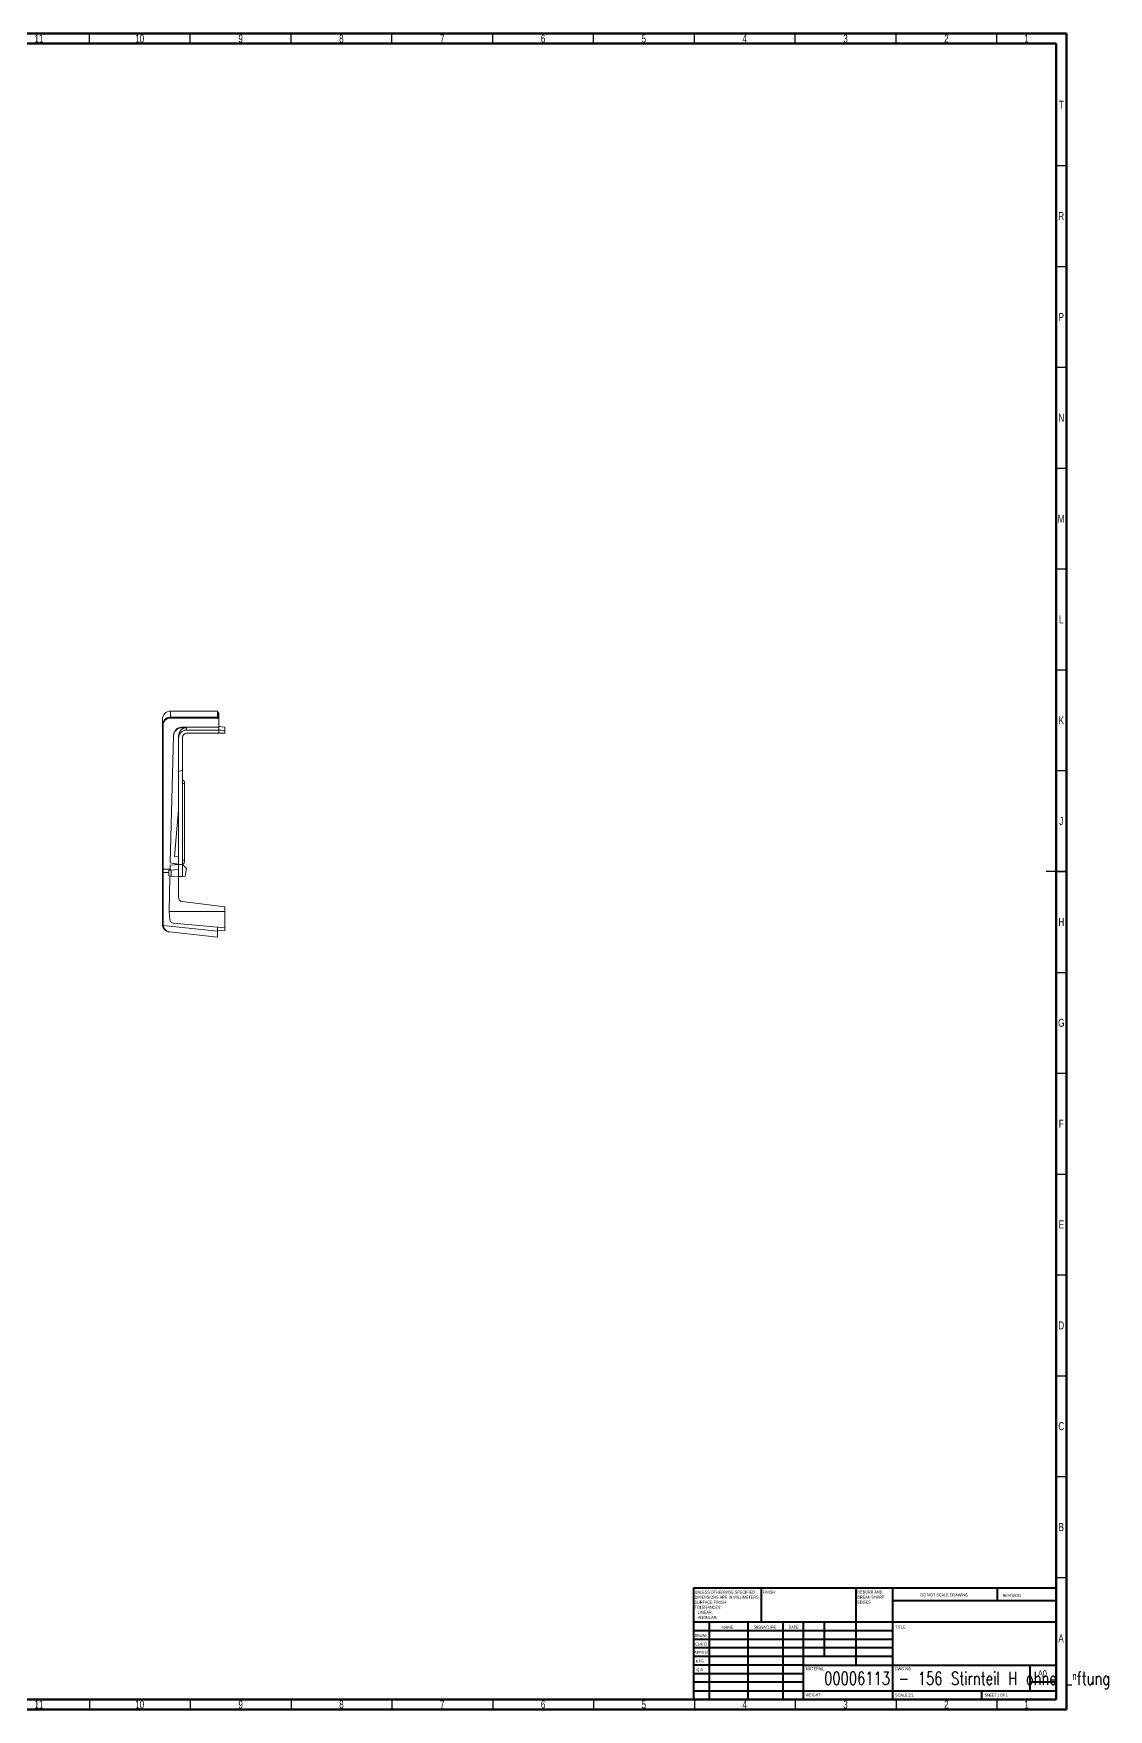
# Model space of a CAD drawing. Header units: millimetres. Extents: x 15 to 1205, y 5 to 836.
# Drawn here: x 672 to 1205, y 5 to 836 of the extents above; entities that cross this region are included whole.
import ezdxf

# ---------------------------------------------------------------- set-up
doc = ezdxf.new("R2010")
doc.units = ezdxf.units.MM
doc.styles.add('SLDTEXTSTYLE0', font='TXT', dxfattribs={"width": 0.75})
doc.styles.add('SLDTEXTSTYLE1', font='TXT', dxfattribs={"width": 0.686449})
doc.styles.add('SLDTEXTSTYLE2', font='TXT', dxfattribs={"width": 0.6875})
doc.styles.add('SLDTEXTSTYLE3', font='TXT', dxfattribs={"width": 0.75, "bigfont": 'bigfont'})

# ---------------------------------------------------------------- blocks, each defined once
blk = doc.blocks.new('SW_NOTE_0')
at = {"color": 0, "linetype": 'Continuous', "lineweight": 0, "char_height": 1.5, "attachment_point": 1, "style": 'SLDTEXTSTYLE0'}
for s, insert in [('UNLESS OTHERWISE SPECIFIED:', (0, 1.93)), ('TOLERANCES:', (0, -5.57)), ('SURFACE FINISH:', (0, -3.07)), ('DIMENSIONS ARE IN MILLIMETERS', (0, -0.57)), ('LINEAR:', (1.69, -8.07)), ('ANGULAR:', (1.69, -10.57))]:
    blk.add_mtext(s, dxfattribs=dict(at, insert=insert))
blk = doc.blocks.new('SW_NOTE_1')
at = {"color": 0, "linetype": 'Continuous', "lineweight": 0, "char_height": 1.5, "attachment_point": 1, "style": 'SLDTEXTSTYLE0'}
for s, insert in [('DEBURR AND', (0, 1.93)), ('BREAK SHARP', (0, -0.57)), ('EDGES', (0, -3.07))]:
    blk.add_mtext(s, dxfattribs=dict(at, insert=insert))

msp = doc.modelspace()

# ---------------------------------------------------------------- linework, layer by layer
at = {"color": 7, "linetype": 'Continuous', "lineweight": 60}
for p, q in [((15, 836), (1184, 836)), ((20, 831), (1179, 831)), ((1179, 831), (1179, 10)), ((1184, 836), (1184, 5)), ((1179, 10), (20, 10)), ((1184, 5), (15, 5))]:
    msp.add_line(p, q, dxfattribs=at)
at = {"color": 7, "linetype": 'Continuous', "lineweight": 30}
for p, q in [((699.5, 831), (699.5, 836)), ((749.5, 831), (749.5, 836)), ((799.5, 831), (799.5, 836)), ((849.5, 831), (849.5, 836)), ((899.5, 831), (899.5, 836)), ((949.5, 831), (949.5, 836)), ((999.5, 831), (999.5, 836)), ((1049.5, 831), (1049.5, 836)), ((1099.5, 831), (1099.5, 836)), ((1149.5, 831), (1149.5, 836)), ((1179, 770.5), (1184, 770.5)), ((1179, 720.5), (1184, 720.5)), ((1179, 670.5), (1184, 670.5)), ((1179, 620.5), (1184, 620.5)), ((1179, 570.5), (1184, 570.5)), ((1179, 520.5), (1184, 520.5)), ((1179, 470.5), (1184, 470.5)), ((1184, 420.5), (1174, 420.5)), ((1179, 420.5), (1184, 420.5)), ((1179, 370.5), (1184, 370.5)), ((1179, 320.5), (1184, 320.5)), ((1179, 270.5), (1184, 270.5)), ((1179, 220.5), (1184, 220.5)), ((1179, 170.5), (1184, 170.5)), ((1179, 120.5), (1184, 120.5)), ((1179, 70.5), (1184, 70.5)), ((699.5, 10), (699.5, 5)), ((749.5, 10), (749.5, 5)), ((799.5, 10), (799.5, 5)), ((849.5, 10), (849.5, 5)), ((899.5, 10), (899.5, 5)), ((949.5, 10), (949.5, 5)), ((999.5, 10), (999.5, 5)), ((1049.5, 10), (1049.5, 5)), ((1099.5, 10), (1099.5, 5)), ((1149.5, 10), (1149.5, 5))]:
    msp.add_line(p, q, dxfattribs=at)
at = {"color": 7, "linetype": 'Continuous', "lineweight": 15}
for p, q in [((763.051, 500.022), (739.651, 500.022)), ((763.051, 496.98), (763.051, 500.022)), ((763.151, 499.622), (763.051, 499.622)), ((735.651, 421.617), (735.651, 492.953)), ((736.051, 421.622), (736.051, 492.964)), ((739.651, 496.98), (739.651, 496.592)), ((739.651, 496.98), (763.051, 496.98)), ((739.651, 496.592), (763.051, 496.592)), ((745.235, 491.769), (745.242, 491.995)), ((747.651, 491.769), (745.235, 491.769)), ((763.651, 491.995), (745.242, 491.995)), ((747.651, 490.603), (747.651, 491.769)), ((763.651, 490.603), (747.651, 490.603)), ((763.051, 496.592), (763.051, 496.98)), ((763.051, 496.592), (763.051, 496.365)), ((763.151, 496.559), (763.051, 496.559)), ((763.051, 496.365), (763.531, 496.365)), ((763.651, 496.037), (763.651, 491.995)), ((763.651, 492.342), (766.651, 492.027)), ((763.651, 491.995), (763.651, 490.603)), ((763.651, 490.603), (763.651, 489.022)), ((766.651, 490.66), (766.651, 492.027)), ((766.651, 489.022), (766.651, 490.66)), ((739.583, 424.787), (741.234, 487.831)), ((741.234, 487.831), (741.241, 488.057)), ((743.651, 487.726), (743.651, 486.484)), ((743.651, 486.484), (743.651, 470.022)), ((745.651, 470.721), (745.651, 487.022)), ((747.651, 489.022), (763.651, 489.022)), ((763.651, 489.022), (766.651, 489.022)), ((745.651, 470.721), (743.651, 470.022)), ((743.651, 470.022), (743.651, 424.022)), ((745.651, 470.721), (745.651, 424.026)), ((746.651, 426.029), (746.651, 464.029)), ((741.651, 427.997), (743.651, 450.857)), ((743.651, 424.022), (739.555, 423.664)), ((743.651, 424.07), (739.583, 424.787)), ((739.583, 424.787), (739.583, 424.739)), ((739.583, 424.739), (743.651, 424.022)), ((741.651, 427.997), (743.651, 427.822)), ((743.651, 424.022), (745.651, 424.026)), ((743.651, 424.022), (743.651, 421.422)), ((745.651, 424.026), (745.651, 418.022)), ((745.651, 424.022), (747.651, 422.022)), ((746.651, 426.022), (746.651, 426.029)), ((746.651, 426.015), (746.651, 426.022)), ((735.651, 420.028), (735.651, 421.617)), ((735.651, 394.504), (735.651, 420.028)), ((739.501, 421.622), (736.051, 421.622)), ((736.051, 420.022), (736.051, 421.622)), ((736.051, 420.022), (738.864, 420.022)), ((736.051, 394.493), (736.051, 420.022)), ((738.851, 421.171), (740.044, 421.233)), ((738.851, 421.171), (738.884, 418.272)), ((738.884, 418.272), (740.009, 418.213)), ((739.413, 418.244), (738.951, 400.622)), ((739.501, 421.622), (739.49, 421.204)), ((739.555, 423.664), (739.501, 421.622)), ((740.009, 418.213), (740.044, 421.233)), ((740.009, 418.213), (743.651, 418.022)), ((740.044, 421.233), (743.651, 421.422)), ((743.651, 421.422), (743.651, 418.022)), ((745.651, 418.022), (743.651, 418.022)), ((743.651, 418.022), (743.651, 407.616)), ((746.987, 418.258), (745.651, 418.022)), ((746.987, 418.258), (747.651, 422.022)), ((738.951, 400.622), (739.296, 396.675)), ((766.651, 400.622), (738.951, 400.622)), ((745.407, 405.631), (766.651, 403.022)), ((766.651, 400.622), (766.651, 403.022)), ((766.651, 400.622), (766.651, 392.622)), ((763.051, 390.96), (736.12, 393.791)), ((741.114, 394.856), (763.051, 392.937)), ((763.051, 392.937), (763.051, 390.96)), ((763.051, 392.937), (766.651, 392.622)), ((763.051, 391.022), (766.651, 391.211)), ((763.051, 388.022), (763.051, 390.96)), ((766.651, 391.211), (766.651, 392.622)), ((763.051, 388.022), (739.233, 390.526))]:
    msp.add_line(p, q, dxfattribs=at)
at = {"color": 8, "linetype": 'Continuous', "lineweight": 15}
for p, q in [((739.651, 496.98), (739.651, 500.022)), ((763.151, 499.622), (763.151, 496.559))]:
    msp.add_line(p, q, dxfattribs=at)
at = {"color": 7, "linetype": 'Continuous', "lineweight": 40}
for p, q in [((999, 65.25), (1179, 65.25)), ((999, 65.25), (999, 10)), ((1032.8, 48.25), (1032.8, 65.25)), ((1079.6, 65.25), (1079.6, 27)), ((1097.8, 65.25), (1097.8, 10)), ((1179, 58.875), (1097.8, 58.875)), ((1149.8, 58.875), (1149.8, 65.25)), ((1179, 48.25), (999, 48.25)), ((1097.8, 44), (999, 44)), ((1006.8, 48.25), (1006.8, 10)), ((1025.991, 48.25), (1025.991, 10)), ((1043.399, 48.25), (1043.399, 10)), ((1053.6, 10), (1053.6, 48.25)), ((1064, 31.25), (1064, 48.25)), ((1097.8, 39.75), (999, 39.75)), ((1097.8, 35.5), (999, 35.5)), ((1097.8, 31.25), (999, 31.25)), ((1053.6, 27), (999, 27)), ((1053.6, 27), (1179, 27)), ((1166, 14.25), (1166, 27)), ((1053.6, 22.75), (999, 22.75)), ((1053.6, 18.5), (999, 18.5)), ((1179, 18.5), (1166, 18.5)), ((999, 14.25), (1179, 14.25)), ((1142, 10), (1142, 14.25))]:
    msp.add_line(p, q, dxfattribs=at)
at = {"color": 7, "linetype": 'Continuous', "lineweight": 15}
for centre, radius, start, end in [((739.651, 496.022), 4, 90, 180), ((763.151, 499.122), 0.5, 0, 90), ((735.951, 489.136), 3.829, 88.504613, 94.494359), ((747.651, 487.022), 2, 90, 180), ((744.651, 464.29), 2, 0, 60), ((745.823, 456.826), 7.251, 83.445776, 91.362221), ((745.823, 418.826), 7.251, 83.445776, 91.362221), ((744.651, 425.754), 2, 300, 0), ((745.651, 407.616), 2, 180, 263), ((735.951, 398.321), 3.829, 265.505641, 271.495387), ((735.267, 397.573), 3.877, 276.831418, 282.716722), ((741.289, 396.849), 2, 185, 265)]:
    msp.add_arc(centre, radius, start, end, dxfattribs=at)
for centre, major_axis, ratio, start_param, end_param in [((745.233, 487.726), (0.109, 4.042), 0.989347, 0.0267296, 1.5716337), ((745.24, 487.952), (0.109, 4.042), 0.989347, 0.0267296, 1.5716337), ((747.651, 487.726), (0, 4.043), 0.9893549, 0, 1.5707963), ((747.651, 486.484), (0, 4.119), 0.9710573, 0, 1.5707963), ((763.651, 490.985), (3, -0.33), 0.1259383, 4.7262416, 6.2970379), ((736.051, 421.617), (0.4, 0), 0.0130907, 1.5707963, 3.1415927), ((736.051, 420.028), (0.4, 0), 0.0130907, 3.1415927, 4.712389)]:
    msp.add_ellipse(centre, major_axis=major_axis, ratio=ratio, start_param=start_param, end_param=end_param, dxfattribs=at)
for points, knots in [([(763.651, 499.059), (763.651, 499.072), (763.651, 499.109), (763.651, 498.617), (763.651, 497.658), (763.651, 496.578), (763.651, 496.037)], [0, 0, 0, 0, 0.1429301, 0.4285971, 0.7142068, 1, 1, 1, 1]), ([(735.651, 492.953), (735.653, 493.049), (735.657, 493.232), (735.685, 493.497), (735.726, 493.739), (735.776, 493.96), (735.832, 494.157), (735.892, 494.334), (736.033, 494.699), (736.309, 495.213), (736.76, 495.762), (737.221, 496.167), (737.672, 496.466), (738.149, 496.698), (738.644, 496.861), (739.147, 496.961), (739.484, 496.973), (739.651, 496.98)], [0, 0, 0, 0, 0.04534687, 0.08752446, 0.12653248, 0.16237067, 0.19503882, 0.22453675, 0.25086433, 0.3815234, 0.5002815, 0.5873881, 0.67294737, 0.75697309, 0.83947991, 0.92048339, 1, 1, 1, 1]), ([(735.651, 492.953), (735.651, 493.491), (735.651, 494.566), (735.651, 495.52), (735.651, 496.009), (735.651, 495.972), (735.651, 495.96)], [0, 0, 0, 0, 0.2857858, 0.571394, 0.8570654, 1, 1, 1, 1]), ([(736.051, 492.964), (736.051, 493.439), (736.146, 493.915), (736.503, 494.786), (736.77, 495.19), (737.267, 495.693), (737.452, 495.846), (737.843, 496.11), (738.05, 496.222), (738.705, 496.497), (739.178, 496.592), (739.651, 496.592)], [0, 0, 0, 0, 0.25, 0.25, 0.5, 0.5, 0.625, 0.625, 0.75, 0.75, 1, 1, 1, 1]), ([(763.531, 496.365), (763.515, 496.382), (763.481, 496.418), (763.42, 496.466), (763.349, 496.508), (763.258, 496.545), (763.191, 496.553), (763.151, 496.559)], [0, 0, 0, 0, 0.1448758, 0.311438, 0.5007508, 0.7057387, 1, 1, 1, 1]), ([(746.651, 464.029), (746.651, 464.064), (746.651, 464.132), (746.651, 464.198), (746.651, 464.217), (746.651, 464.218)], [0, 0, 0, 0, 0.4937803, 0.9813545, 1, 1, 1, 1]), ([(746.651, 426.022), (746.651, 425.987), (746.651, 425.925), (746.651, 425.877), (746.651, 425.857)], [0, 0, 0, 0, 0.5721725, 1, 1, 1, 1]), ([(739.233, 390.526), (739.136, 390.538), (738.952, 390.561), (738.696, 390.617), (738.473, 390.679), (738.282, 390.744), (737.973, 390.865), (737.568, 391.071), (737.062, 391.434), (736.617, 391.869), (736.284, 392.324), (736.063, 392.723), (735.918, 393.053), (735.804, 393.386), (735.753, 393.612), (735.728, 393.723)], [0, 0, 0, 0, 0.06364479, 0.12047214, 0.17048227, 0.21367584, 0.25005418, 0.38352438, 0.49972074, 0.63141266, 0.74943958, 0.81619959, 0.87993451, 0.94104859, 1, 1, 1, 1]), ([(739.233, 390.526), (738.893, 390.561), (738.564, 390.651), (737.928, 390.943), (737.618, 391.148), (737.054, 391.679), (736.791, 392.013), (736.366, 392.81), (736.201, 393.285), (736.12, 393.791)], [0, 0, 0, 0, 0.25, 0.25, 0.5, 0.5, 0.75, 0.75, 1, 1, 1, 1])]:
    msp.add_open_spline(points, degree=3, knots=knots, dxfattribs=at)
for points in [[(763.531, 496.365), (763.608, 496.273), (763.651, 496.157), (763.651, 496.037)], [(735.728, 393.723), (735.677, 393.98), (735.651, 394.242), (735.651, 394.504)], [(736.12, 393.791), (736.074, 394.022), (736.051, 394.258), (736.051, 394.493)]]:
    msp.add_open_spline(points, degree=3, dxfattribs=at)

# ---------------------------------------------------------------- block references
at = {"color": 7, "linetype": 'Continuous', "lineweight": 0}
for name, p in [('SW_NOTE_0', (999.594, 61.987)), ('SW_NOTE_1', (1080.309, 62.069))]:
    msp.add_blockref(name, p, dxfattribs=at)

# ---------------------------------------------------------------- texts
for s, insert, char_height, attachment_point, style in [('11', (674.42, 835.474), 3.9688, 2, 'SLDTEXTSTYLE0'), ('10', (724.42, 835.474), 3.9688, 2, 'SLDTEXTSTYLE0'), ('9', (774.46, 835.474), 3.969, 2, 'SLDTEXTSTYLE0'), ('8', (824.46, 835.474), 3.969, 2, 'SLDTEXTSTYLE0'), ('7', (874.46, 835.474), 3.969, 2, 'SLDTEXTSTYLE0'), ('6', (924.46, 835.474), 3.969, 2, 'SLDTEXTSTYLE0'), ('5', (974.46, 835.474), 3.969, 2, 'SLDTEXTSTYLE0'), ('4', (1024.46, 835.474), 3.969, 2, 'SLDTEXTSTYLE0'), ('3', (1074.46, 835.474), 3.969, 2, 'SLDTEXTSTYLE0'), ('2', (1124.46, 835.474), 3.969, 2, 'SLDTEXTSTYLE0'), ('1', (1164.21, 835.474), 3.969, 2, 'SLDTEXTSTYLE0'), ('T', (1181.488, 802.724), 3.969, 2, 'SLDTEXTSTYLE0'), ('R', (1181.444, 747.474), 3.969, 2, 'SLDTEXTSTYLE0'), ('P', (1181.485, 697.418), 3.969, 2, 'SLDTEXTSTYLE0'), ('N', (1181.464, 647.474), 3.969, 2, 'SLDTEXTSTYLE0'), ('M', (1181.362, 597.418), 3.969, 2, 'SLDTEXTSTYLE0'), ('L', (1181.455, 547.474), 3.969, 2, 'SLDTEXTSTYLE0'), ('K', (1181.489, 497.418), 3.969, 2, 'SLDTEXTSTYLE0'), ('J', (1181.465, 447.474), 3.969, 2, 'SLDTEXTSTYLE0'), ('H', (1181.49, 397.418), 3.969, 2, 'SLDTEXTSTYLE0'), ('G', (1181.487, 347.474), 3.969, 2, 'SLDTEXTSTYLE0'), ('F', (1181.458, 297.418), 3.969, 2, 'SLDTEXTSTYLE0'), ('E', (1181.508, 247.474), 3.969, 2, 'SLDTEXTSTYLE0'), ('D', (1181.453, 197.418), 3.969, 2, 'SLDTEXTSTYLE0'), ('C', (1181.459, 147.474), 3.969, 2, 'SLDTEXTSTYLE0'), ('B', (1181.471, 97.418), 3.969, 2, 'SLDTEXTSTYLE0'), ('FINISH:', (1033.371, 63.919), 1.5, 1, 'SLDTEXTSTYLE0'), ('DO NOT SCALE DRAWING', (1111.615, 62.533), 1.5, 1, 'SLDTEXTSTYLE0'), ('REVISION', (1152.328, 62.335), 1.5, 1, 'SLDTEXTSTYLE0'), ('DRAWN', (999.643, 42.385), 1.5, 1, 'SLDTEXTSTYLE1'), ('NAME', (1013.322, 46.501), 1.5, 1, 'SLDTEXTSTYLE0'), ('SIGNATURE', (1029.034, 46.562), 1.5, 1, 'SLDTEXTSTYLE0'), ('DATE', (1046.215, 46.576), 1.5, 1, 'SLDTEXTSTYLE0'), ('TITLE:', (1099.09, 46.576), 1.5, 1, 'SLDTEXTSTYLE0'), ('A', (1181.34, 42.224), 3.969, 2, 'SLDTEXTSTYLE0'), ("APPV'D", (999.402, 34.066), 1.5, 1, 'SLDTEXTSTYLE0'), ("CHK'D", (999.939, 38.162), 1.5, 1, 'SLDTEXTSTYLE0'), ('MFG', (1000.124, 29.716), 1.5, 1, 'SLDTEXTSTYLE0'), ('Q.A', (1000.509, 25.505), 1.5, 1, 'SLDTEXTSTYLE0'), ('MATERIAL:', (1054.646, 25.986), 1.5, 1, 'SLDTEXTSTYLE0'), ('DWG NO.', (1098.953, 25.986), 1.5, 1, 'SLDTEXTSTYLE0'), ('00006113 - 156 Stirnteil H ohne Lⁿftung', (1134.771, 23.607), 6.35, 2, 'SLDTEXTSTYLE3'), ('A0', (1169.871, 24.406), 2.9104, 1, 'SLDTEXTSTYLE0'), ('11', (674.42, 9.474), 3.9688, 2, 'SLDTEXTSTYLE0'), ('10', (724.42, 9.474), 3.9688, 2, 'SLDTEXTSTYLE0'), ('9', (774.46, 9.474), 3.969, 2, 'SLDTEXTSTYLE0'), ('8', (824.46, 9.474), 3.969, 2, 'SLDTEXTSTYLE0'), ('7', (874.46, 9.474), 3.969, 2, 'SLDTEXTSTYLE0'), ('6', (924.46, 9.474), 3.969, 2, 'SLDTEXTSTYLE0'), ('5', (974.46, 9.474), 3.969, 2, 'SLDTEXTSTYLE0'), ('4', (1024.46, 9.474), 3.969, 2, 'SLDTEXTSTYLE0'), ('WEIGHT:', (1054.618, 12.949), 1.4986, 1, 'SLDTEXTSTYLE0'), ('3', (1074.46, 9.474), 3.969, 2, 'SLDTEXTSTYLE0'), ('SCALE:2:1', (1099.074, 12.9), 1.5, 1, 'SLDTEXTSTYLE0'), ('2', (1124.46, 9.474), 3.969, 2, 'SLDTEXTSTYLE0'), ('SHEET 1 OF 1', (1143.478, 12.9), 1.5, 1, 'SLDTEXTSTYLE2'), ('1', (1164.21, 9.474), 3.969, 2, 'SLDTEXTSTYLE0')]:
    msp.add_mtext(s, dxfattribs=dict(at, insert=insert, char_height=char_height, attachment_point=attachment_point, style=style))

doc.saveas('drawing.dxf')
